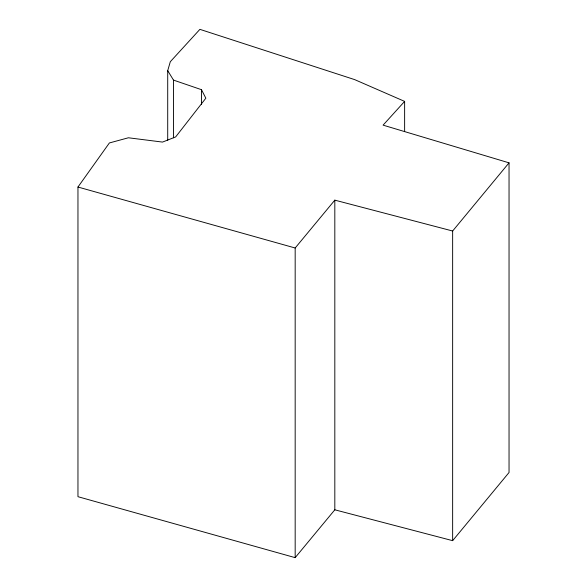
<?xml version="1.0" encoding="UTF-8"?>
<svg xmlns="http://www.w3.org/2000/svg" width="587" height="587" viewBox="0 0 587 587"><rect width="100%" height="100%" fill="white"/><g stroke="black" fill="none" stroke-linecap="round" stroke-linejoin="round"><path stroke-width="0.88" d="M167.713 140.293L167.713 70.667L170.311 61.716L199.896 29.35L354.673 79.619L404.626 101.39L404.626 131.627M404.626 101.39L383.084 125.148L509.039 162.841L452.643 231.014L334.817 200.145L334.817 509.802L295.173 557.65L77.961 496.69L77.961 187.033L109.387 142.957L128.406 137.776L162.518 142.083L175.674 136.903L205.839 98.198L201.488 89.686L173.495 80.103L167.713 70.667M334.817 509.802L452.643 540.664L509.039 472.498L509.039 162.841M295.173 557.65L295.173 247.993L334.817 200.145M77.961 187.033L295.173 247.993M452.643 231.014L452.643 540.664M201.488 89.686L201.488 104.339M173.495 80.103L173.495 137.82"/></g></svg>
